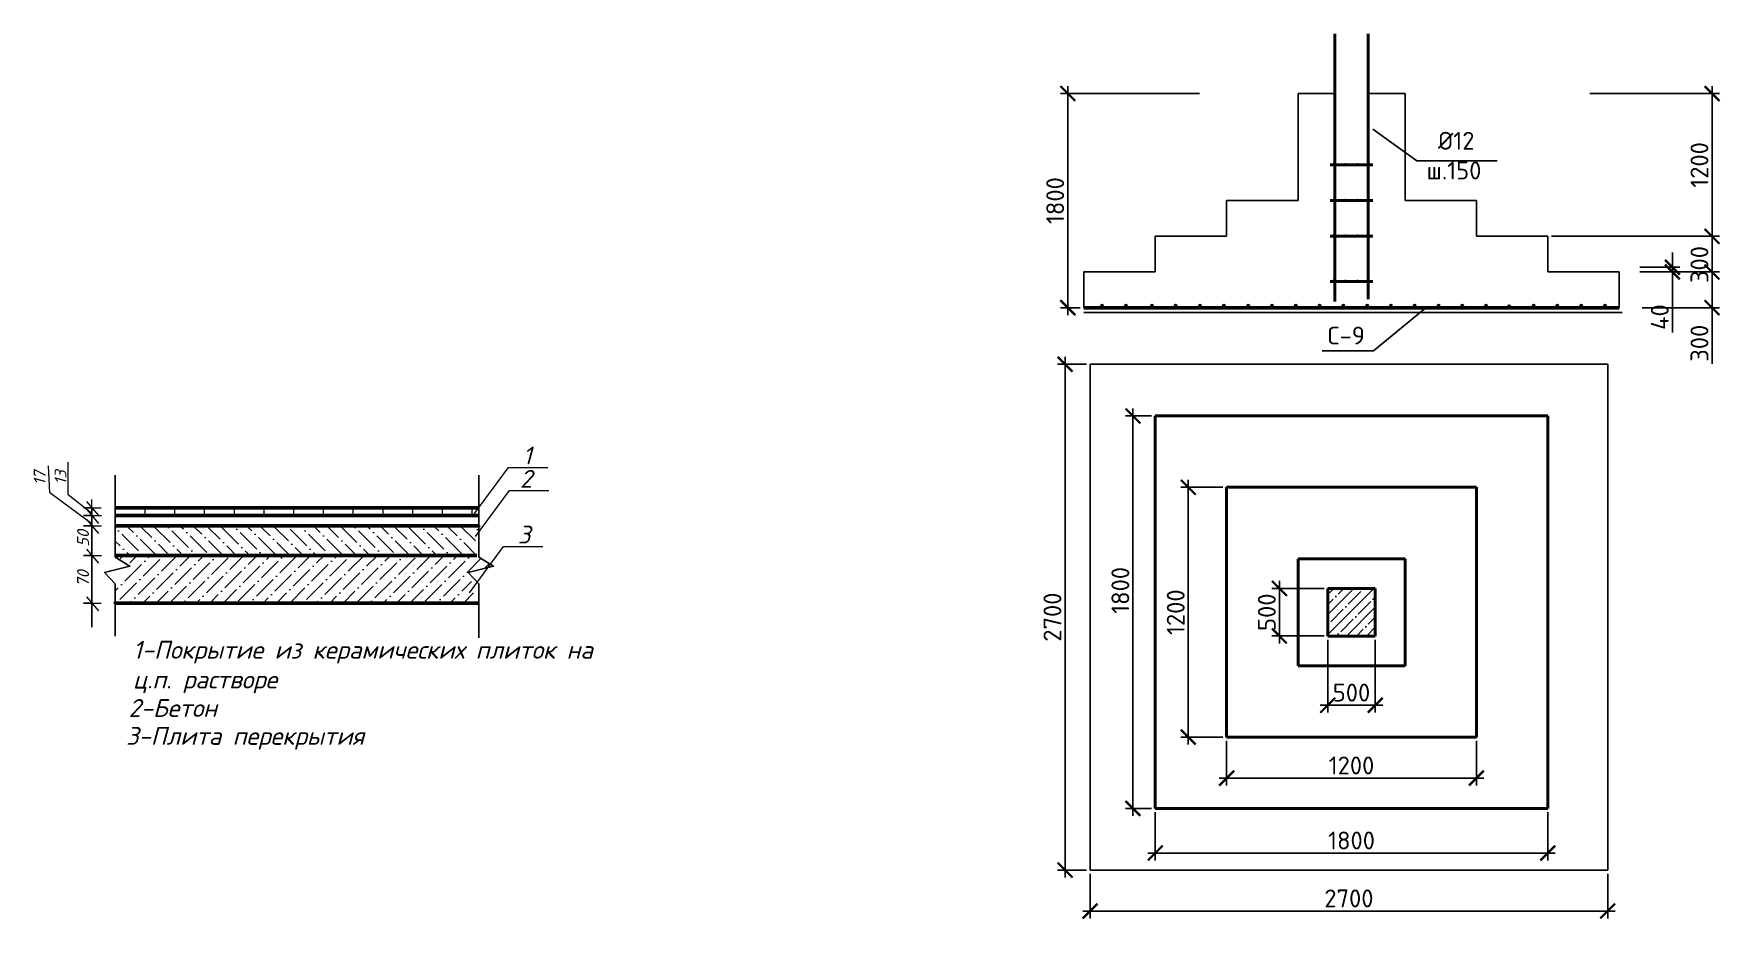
# Paper-space layout 'Лист1' of a CAD drawing. Header units: millimetres. Extents: x 30 to 586, y 98 to 559.
# Drawn here: x 87.4 to 371, y 98 to 246.9 of the extents above; entities that cross this region are included whole.
import ezdxf

# ---------------------------------------------------------------- set-up
doc = ezdxf.new("R2010")
doc.units = ezdxf.units.MM
doc.header["$LTSCALE"] = 0.5
for name, color, linetype in [('размеры', 7, 'Continuous'), ('тонкие', 7, 'Continuous'), ('Тонкий', 7, 'Continuous')]:
    doc.layers.add(name, color=color, linetype=linetype)
for name, color, linetype, lineweight in [('ТОЛСТЫЕ', 1, 'Continuous', 50), ('Толстый', 7, 'Continuous', 40), ('ТОНКИЕе', 7, 'Continuous', 25)]:
    doc.layers.add(name, color=color, linetype=linetype, lineweight=lineweight)
doc.styles.add('Наклонный 5', font='isocpeur.ttf', dxfattribs={"oblique": 15, "height": 7})
doc.styles.add('Наклонный3.5', font='isocpeur.ttf', dxfattribs={"height": 3})
doc.dimstyles.new('СТРОИТЕЛЬНЫЙ', dxfattribs={"dimtxt": 3, "dimasz": 2.5, "dimexe": 1.25, "dimexo": 0.625, "dimtad": 1, "dimdec": 0, "dimlfac": 100, "dimdsep": 46, "dimtxsty": 'Наклонный3.5', "dimblk1": 'ARCHTICK', "dimblk2": 'ARCHTICK', "dimsah": 1, "dimcen": 0, "dimdle": 1.25, "dimadec": 0, "dimazin": 0, "dimtfac": 0.75, "dimtdec": 0, "dimtmove": 0, "dimatfit": 3, "dimldrblk": 'ARCHTICK', "dimfxl": 1, "dimtolj": 1, "dimtzin": 0, "dimarcsym": 1})

# ---------------------------------------------------------------- blocks, each defined once
blk = doc.blocks.new('_ArchTick')
at = {"color": 0, "linetype": 'ByBlock', "const_width": 0.15}
blk.add_lwpolyline([(-0.5, -0.5), (0.5, 0.5)], dxfattribs=at)
blk = doc.blocks.new('*D620')
at = {"layer": 'Defpoints', "color": 0, "transparency": 16777216}
for p in [(304.99, 145.67), (312.99, 145.67), (312.99, 134.03)]:
    blk.add_point(p, dxfattribs=at)
at = {"layer": 'тонкие', "color": 0, "lineweight": -2, "transparency": 16777216}
for p, q in [((304.99, 145.04), (304.99, 132.78)), ((312.99, 145.04), (312.99, 132.78)), ((303.74, 134.03), (314.24, 134.03))]:
    blk.add_line(p, q, dxfattribs=at)
at = {"layer": 'тонкие', "color": 0, "lineweight": -2, "transparency": 16777216, "xscale": 2.5, "yscale": 2.5, "zscale": 2.5, "rotation": 180}
blk.add_blockref('_ArchTick', (304.99, 134.03), dxfattribs=at)
at = {"layer": 'тонкие', "color": 0, "lineweight": -2, "transparency": 16777216, "xscale": 2.5, "yscale": 2.5, "zscale": 2.5}
blk.add_blockref('_ArchTick', (312.99, 134.03), dxfattribs=at)
at = {"layer": 'тонкие', "color": 0, "transparency": 16777216, "insert": (308.99, 136.15), "char_height": 3, "attachment_point": 5, "style": 'Наклонный3.5'}
blk.add_mtext('\\A1;500', dxfattribs=at)
blk = doc.blocks.new('*D621')
at = {"layer": 'Defpoints', "color": 0, "transparency": 16777216}
for p in [(304.99, 153.67), (296.86, 145.67), (304.99, 145.67)]:
    blk.add_point(p, dxfattribs=at)
at = {"layer": 'тонкие', "color": 0, "lineweight": -2, "transparency": 16777216}
for p, q in [((304.36, 153.67), (295.61, 153.67)), ((296.86, 154.92), (296.86, 144.42)), ((304.36, 145.67), (295.61, 145.67))]:
    blk.add_line(p, q, dxfattribs=at)
at = {"layer": 'тонкие', "color": 0, "lineweight": -2, "transparency": 16777216, "xscale": 2.5, "yscale": 2.5, "zscale": 2.5}
for p, rotation in [((296.86, 153.67), 90), ((296.86, 145.67), 270)]:
    blk.add_blockref('_ArchTick', p, dxfattribs=dict(at, rotation=rotation))
at = {"layer": 'тонкие', "color": 0, "transparency": 16777216, "insert": (294.74, 149.67), "char_height": 3, "attachment_point": 5, "rotation": 90, "style": 'Наклонный3.5'}
blk.add_mtext('\\A1;500', dxfattribs=at)
blk = doc.blocks.new('*D622')
at = {"layer": 'Defpoints', "color": 0, "transparency": 16777216}
for p in [(272.23, 182.67), (275.99, 182.67), (275.99, 116.67)]:
    blk.add_point(p, dxfattribs=at)
at = {"layer": 'тонкие', "color": 0, "lineweight": -2, "transparency": 16777216}
for p, q in [((275.36, 182.67), (270.98, 182.67)), ((272.23, 115.42), (272.23, 183.92)), ((275.36, 116.67), (270.98, 116.67))]:
    blk.add_line(p, q, dxfattribs=at)
at = {"layer": 'тонкие', "color": 0, "lineweight": -2, "transparency": 16777216, "xscale": 2.5, "yscale": 2.5, "zscale": 2.5}
for p, rotation in [((272.23, 182.67), 90), ((272.23, 116.67), 270)]:
    blk.add_blockref('_ArchTick', p, dxfattribs=dict(at, rotation=rotation))
at = {"layer": 'тонкие', "color": 0, "transparency": 16777216, "insert": (270.11, 153.34), "char_height": 3, "attachment_point": 5, "rotation": 90, "style": 'Наклонный3.5'}
blk.add_mtext('\\A1;1800', dxfattribs=at)
blk = doc.blocks.new('*D623')
at = {"layer": 'Defpoints', "color": 0, "transparency": 16777216}
for p in [(356.84, 207.67), (356.84, 206.87), (362.96, 206.87)]:
    blk.add_point(p, dxfattribs=at)
at = {"layer": 'тонкие', "color": 0, "lineweight": -2, "transparency": 16777216}
for p, q in [((362.96, 207.67), (362.96, 210.17)), ((357.47, 207.67), (364.21, 207.67)), ((362.96, 207.67), (362.96, 206.87)), ((357.47, 206.87), (364.21, 206.87)), ((362.96, 206.87), (362.96, 196.72))]:
    blk.add_line(p, q, dxfattribs=at)
at = {"layer": 'тонкие', "color": 0, "lineweight": -2, "transparency": 16777216, "xscale": 2.5, "yscale": 2.5, "zscale": 2.5}
for p, rotation in [((362.96, 207.67), 270), ((362.96, 206.87), 90)]:
    blk.add_blockref('_ArchTick', p, dxfattribs=dict(at, rotation=rotation))
at = {"layer": 'тонкие', "color": 0, "transparency": 16777216, "insert": (360.83, 199.29), "char_height": 3, "attachment_point": 5, "rotation": 90, "style": 'Наклонный3.5'}
blk.add_mtext('\\A1;40', dxfattribs=at)
blk = doc.blocks.new('*D624')
at = {"layer": 'Defpoints', "color": 0, "transparency": 16777216}
for p in [(357.24, 212.87), (357.24, 206.87), (369.62, 206.87)]:
    blk.add_point(p, dxfattribs=at)
at = {"layer": 'тонкие', "color": 0, "lineweight": -2, "transparency": 16777216}
for p, q in [((357.87, 212.87), (370.87, 212.87)), ((369.62, 214.12), (369.62, 205.62)), ((357.87, 206.87), (370.87, 206.87))]:
    blk.add_line(p, q, dxfattribs=at)
at = {"layer": 'тонкие', "color": 0, "lineweight": -2, "transparency": 16777216, "xscale": 2.5, "yscale": 2.5, "zscale": 2.5}
for p, rotation in [((369.62, 212.87), 90), ((369.62, 206.87), 270)]:
    blk.add_blockref('_ArchTick', p, dxfattribs=dict(at, rotation=rotation))
at = {"layer": 'тонкие', "color": 0, "transparency": 16777216, "insert": (367.5, 208.12), "char_height": 3, "attachment_point": 5, "rotation": 90, "style": 'Наклонный3.5'}
blk.add_mtext('\\A1;300', dxfattribs=at)
blk = doc.blocks.new('*D625')
at = {"layer": 'Defpoints', "color": 0, "transparency": 16777216}
for p in [(348.42, 236.87), (341.99, 212.87), (369.62, 212.87)]:
    blk.add_point(p, dxfattribs=at)
at = {"layer": 'тонкие', "color": 0, "lineweight": -2, "transparency": 16777216}
for p, q in [((349.05, 236.87), (370.87, 236.87)), ((369.62, 238.12), (369.62, 211.62)), ((342.61, 212.87), (370.87, 212.87))]:
    blk.add_line(p, q, dxfattribs=at)
at = {"layer": 'тонкие', "color": 0, "lineweight": -2, "transparency": 16777216, "xscale": 2.5, "yscale": 2.5, "zscale": 2.5}
for p, rotation in [((369.62, 236.87), 90), ((369.62, 212.87), 270)]:
    blk.add_blockref('_ArchTick', p, dxfattribs=dict(at, rotation=rotation))
at = {"layer": 'тонкие', "color": 0, "transparency": 16777216, "insert": (367.5, 224.87), "char_height": 3, "attachment_point": 5, "rotation": 90, "style": 'Наклонный3.5'}
blk.add_mtext('\\A1;1200', dxfattribs=at)
blk = doc.blocks.new('*D626')
at = {"layer": 'Defpoints', "color": 0, "transparency": 16777216}
for p in [(284.05, 236.87), (261.28, 200.87), (263.99, 200.87)]:
    blk.add_point(p, dxfattribs=at)
at = {"layer": 'тонкие', "color": 0, "lineweight": -2, "transparency": 16777216}
for p, q in [((283.42, 236.87), (260.03, 236.87)), ((261.28, 238.12), (261.28, 199.62)), ((263.36, 200.87), (260.03, 200.87))]:
    blk.add_line(p, q, dxfattribs=at)
at = {"layer": 'тонкие', "color": 0, "lineweight": -2, "transparency": 16777216, "xscale": 2.5, "yscale": 2.5, "zscale": 2.5}
for p, rotation in [((261.28, 236.87), 90), ((261.28, 200.87), 270)]:
    blk.add_blockref('_ArchTick', p, dxfattribs=dict(at, rotation=rotation))
at = {"layer": 'тонкие', "color": 0, "transparency": 16777216, "insert": (259.15, 218.87), "char_height": 3, "attachment_point": 5, "rotation": 90, "style": 'Наклонный3.5'}
blk.add_mtext('\\A1;1800', dxfattribs=at)
blk = doc.blocks.new('*D627')
at = {"layer": 'Defpoints', "color": 0, "transparency": 16777216}
for p in [(287.99, 128.67), (329.99, 128.67), (329.99, 121.77)]:
    blk.add_point(p, dxfattribs=at)
at = {"layer": 'Тонкий', "color": 0, "lineweight": -2, "transparency": 16777216}
for p, q in [((287.99, 128.04), (287.99, 120.52)), ((329.99, 128.04), (329.99, 120.52)), ((286.74, 121.77), (331.24, 121.77))]:
    blk.add_line(p, q, dxfattribs=at)
at = {"layer": 'Тонкий', "color": 0, "lineweight": -2, "transparency": 16777216, "xscale": 2.5, "yscale": 2.5, "zscale": 2.5, "rotation": 180}
blk.add_blockref('_ArchTick', (287.99, 121.77), dxfattribs=at)
at = {"layer": 'Тонкий', "color": 0, "lineweight": -2, "transparency": 16777216, "xscale": 2.5, "yscale": 2.5, "zscale": 2.5}
blk.add_blockref('_ArchTick', (329.99, 121.77), dxfattribs=at)
at = {"layer": 'Тонкий', "color": 0, "transparency": 16777216, "insert": (308.99, 123.9), "char_height": 3, "attachment_point": 5, "style": 'Наклонный3.5'}
blk.add_mtext('\\A1;1200', dxfattribs=at)
blk = doc.blocks.new('*D628')
at = {"layer": 'Defpoints', "color": 0, "transparency": 16777216}
for p in [(287.99, 170.67), (281.54, 128.67), (287.99, 128.67)]:
    blk.add_point(p, dxfattribs=at)
at = {"layer": 'Тонкий', "color": 0, "lineweight": -2, "transparency": 16777216}
for p, q in [((287.36, 170.67), (280.29, 170.67)), ((281.54, 171.92), (281.54, 127.42)), ((287.36, 128.67), (280.29, 128.67))]:
    blk.add_line(p, q, dxfattribs=at)
at = {"layer": 'Тонкий', "color": 0, "lineweight": -2, "transparency": 16777216, "xscale": 2.5, "yscale": 2.5, "zscale": 2.5}
for p, rotation in [((281.54, 170.67), 90), ((281.54, 128.67), 270)]:
    blk.add_blockref('_ArchTick', p, dxfattribs=dict(at, rotation=rotation))
at = {"layer": 'Тонкий', "color": 0, "transparency": 16777216, "insert": (279.42, 149.67), "char_height": 3, "attachment_point": 5, "rotation": 90, "style": 'Наклонный3.5'}
blk.add_mtext('\\A1;1200', dxfattribs=at)
blk = doc.blocks.new('*D629')
at = {"layer": 'Defpoints', "color": 0, "transparency": 16777216}
for p in [(357.24, 206.87), (357.24, 200.87), (369.62, 200.87)]:
    blk.add_point(p, dxfattribs=at)
at = {"layer": 'тонкие', "color": 0, "lineweight": -2, "transparency": 16777216}
for p, q in [((369.62, 208.12), (369.62, 200.87)), ((357.87, 206.87), (370.87, 206.87)), ((357.87, 200.87), (370.87, 200.87)), ((369.62, 200.87), (369.62, 191.42))]:
    blk.add_line(p, q, dxfattribs=at)
at = {"layer": 'тонкие', "color": 0, "lineweight": -2, "transparency": 16777216, "xscale": 2.5, "yscale": 2.5, "zscale": 2.5}
for p, rotation in [((369.62, 206.87), 90), ((369.62, 200.87), 270)]:
    blk.add_blockref('_ArchTick', p, dxfattribs=dict(at, rotation=rotation))
at = {"layer": 'тонкие', "color": 0, "transparency": 16777216, "insert": (367.5, 194.89), "char_height": 3, "attachment_point": 5, "rotation": 90, "style": 'Наклонный3.5'}
blk.add_mtext('\\A1;300', dxfattribs=at)
blk = doc.blocks.new('*D630')
at = {"layer": 'Defpoints', "color": 0, "transparency": 16777216}
for p in [(265.03, 191.37), (260.81, 106.31), (265.03, 106.31)]:
    blk.add_point(p, dxfattribs=at)
at = {"layer": 'размеры', "color": 0, "lineweight": -2, "transparency": 16777216}
for p, q in [((264.4, 191.37), (259.56, 191.37)), ((260.81, 192.62), (260.81, 105.06)), ((264.4, 106.31), (259.56, 106.31))]:
    blk.add_line(p, q, dxfattribs=at)
at = {"layer": 'размеры', "color": 0, "lineweight": -2, "transparency": 16777216, "xscale": 2.5, "yscale": 2.5, "zscale": 2.5}
for p, rotation in [((260.81, 191.37), 90), ((260.81, 106.31), 270)]:
    blk.add_blockref('_ArchTick', p, dxfattribs=dict(at, rotation=rotation))
at = {"layer": 'размеры', "color": 0, "transparency": 16777216, "insert": (258.69, 148.84), "char_height": 3, "attachment_point": 5, "rotation": 90, "style": 'Наклонный3.5'}
blk.add_mtext('\\A1;2700', dxfattribs=at)
blk = doc.blocks.new('*D631')
at = {"layer": 'Defpoints', "color": 0, "transparency": 16777216}
for p in [(275.99, 116.67), (341.99, 116.67), (341.99, 109.17)]:
    blk.add_point(p, dxfattribs=at)
at = {"layer": 'размеры', "color": 0, "lineweight": -2, "transparency": 16777216}
for p, q in [((275.99, 116.04), (275.99, 107.92)), ((341.99, 116.04), (341.99, 107.92)), ((274.74, 109.17), (343.24, 109.17))]:
    blk.add_line(p, q, dxfattribs=at)
at = {"layer": 'размеры', "color": 0, "lineweight": -2, "transparency": 16777216, "xscale": 2.5, "yscale": 2.5, "zscale": 2.5, "rotation": 180}
blk.add_blockref('_ArchTick', (275.99, 109.17), dxfattribs=at)
at = {"layer": 'размеры', "color": 0, "lineweight": -2, "transparency": 16777216, "xscale": 2.5, "yscale": 2.5, "zscale": 2.5}
blk.add_blockref('_ArchTick', (341.99, 109.17), dxfattribs=at)
at = {"layer": 'размеры', "color": 0, "transparency": 16777216, "insert": (308.99, 111.29), "char_height": 3, "attachment_point": 5, "style": 'Наклонный3.5'}
blk.add_mtext('\\A1;1800', dxfattribs=at)
blk = doc.blocks.new('*D632')
at = {"layer": 'Defpoints', "color": 0, "transparency": 16777216}
for p in [(265.03, 106.31), (352.07, 106.31), (352.07, 99.42)]:
    blk.add_point(p, dxfattribs=at)
at = {"layer": 'размеры', "color": 0, "lineweight": -2, "transparency": 16777216}
for p, q in [((265.03, 105.69), (265.03, 98.17)), ((352.07, 105.69), (352.07, 98.17)), ((263.78, 99.42), (353.32, 99.42))]:
    blk.add_line(p, q, dxfattribs=at)
at = {"layer": 'размеры', "color": 0, "lineweight": -2, "transparency": 16777216, "xscale": 2.5, "yscale": 2.5, "zscale": 2.5, "rotation": 180}
blk.add_blockref('_ArchTick', (265.03, 99.42), dxfattribs=at)
at = {"layer": 'размеры', "color": 0, "lineweight": -2, "transparency": 16777216, "xscale": 2.5, "yscale": 2.5, "zscale": 2.5}
blk.add_blockref('_ArchTick', (352.07, 99.42), dxfattribs=at)
at = {"layer": 'размеры', "color": 0, "transparency": 16777216, "insert": (308.55, 101.55), "char_height": 3, "attachment_point": 5, "style": 'Наклонный3.5'}
blk.add_mtext('\\A1;2700', dxfattribs=at)

psp = doc.layouts.new('Лист1')

# ---------------------------------------------------------------- hatches: boundary and pattern name
at = {"layer": 'тонкие', "true_color": 0x000000}
h = psp.add_hatch(color=18, dxfattribs=at)
h.dxf.hatch_style = 1
h.paths.add_polyline_path([(306.087, 224.969, 1), (305.887, 224.969, 1)])
h.paths.add_polyline_path([(307.887, 224.969, 1), (308.087, 224.969, 1)])
h.paths.add_polyline_path([(310.087, 224.969, 1), (309.887, 224.969, 1)])
h.paths.add_polyline_path([(312.087, 224.969, 1), (311.887, 224.969, 1)])
h = psp.add_hatch(color=18, dxfattribs=at)
h.dxf.hatch_style = 1
h.paths.add_polyline_path([(306.087, 218.969, 1), (305.887, 218.969, 1)])
h.paths.add_polyline_path([(307.887, 218.969, 1), (308.087, 218.969, 1)])
h.paths.add_polyline_path([(310.087, 218.969, 1), (309.887, 218.969, 1)])
h.paths.add_polyline_path([(312.087, 218.969, 1), (311.887, 218.969, 1)])
h = psp.add_hatch(color=18, dxfattribs=at)
h.dxf.hatch_style = 1
h.paths.add_polyline_path([(306.087, 212.969, 1), (305.887, 212.969, 1)])
h.paths.add_polyline_path([(307.887, 212.969, 1), (308.087, 212.969, 1)])
h.paths.add_polyline_path([(310.087, 212.969, 1), (309.887, 212.969, 1)])
h.paths.add_polyline_path([(312.087, 212.969, 1), (311.887, 212.969, 1)])
h = psp.add_hatch(color=18, dxfattribs=at)
h.dxf.hatch_style = 1
h.paths.add_polyline_path([(306.087, 205.387, 1), (305.887, 205.387, 1)])
h.paths.add_polyline_path([(307.887, 205.387, 1), (308.087, 205.387, 1)])
h.paths.add_polyline_path([(310.087, 205.387, 1), (309.887, 205.387, 1)])
h.paths.add_polyline_path([(312.087, 205.387, 1), (311.887, 205.387, 1)])
for points in [[(266.847, 201.181, 1), (267.247, 201.181, 1)], [(270.847, 201.181, 1), (271.247, 201.181, 1)], [(275.209, 201.181, 1), (275.609, 201.181, 1)], [(279.209, 201.181, 1), (279.609, 201.181, 1)], [(283.315, 201.181, 1), (283.715, 201.181, 1)], [(287.315, 201.181, 1), (287.715, 201.181, 1)], [(291.421, 201.181, 1), (291.821, 201.181, 1)], [(295.421, 201.181, 1), (295.821, 201.181, 1)], [(299.421, 201.181, 1), (299.821, 201.181, 1)], [(303.421, 201.181, 1), (303.821, 201.181, 1)], [(307.421, 201.181, 1), (307.821, 201.181, 1)], [(311.421, 201.181, 1), (311.821, 201.181, 1)], [(315.421, 201.181, 1), (315.821, 201.181, 1)], [(319.421, 201.181, 1), (319.821, 201.181, 1)], [(323.421, 201.181, 1), (323.821, 201.181, 1)], [(327.421, 201.181, 1), (327.821, 201.181, 1)], [(331.421, 201.181, 1), (331.821, 201.181, 1)], [(335.3, 201.069, 1), (335.7, 201.069, 1)], [(339.421, 201.181, 1), (339.821, 201.181, 1)], [(343.421, 201.181, 1), (343.821, 201.181, 1)], [(347.421, 201.181, 1), (347.821, 201.181, 1)], [(351.421, 201.181, 1), (351.821, 201.181, 1)]]:
    psp.add_hatch(color=18, dxfattribs=at).paths.add_polyline_path(points)
at = {"layer": 'тонкие', "lineweight": 5, "transparency": 33554687}
h = psp.add_hatch(dxfattribs=at)
h.set_pattern_fill('ANSI36', scale=0.5, angle=90)
h.paths.add_polyline_path([(101.052, 163.078), (101.052, 159.212), (101.052, 158.944), (161.884, 159.212), (162.025, 159.212), (162.225, 160.696), (162.077, 160.783), (162.077, 163.984), (100.905, 163.984)])
h = psp.add_hatch(dxfattribs=at)
h.set_pattern_fill('ANSI36', scale=0.5)
h.set_pattern_definition([(45, (129796.9202, -41222.4987), (0.841899011, 3.086963042), [3.96875, -0.79375, 0, -0.79375])])
h.paths.add_polyline_path([(160.438, 156.359), (164.713, 157.403), (161.884, 159.212), (101.052, 159.212), (101.052, 159.295), (103.541, 157.403), (101.052, 154.414), (101.052, 151.212), (162.225, 151.212)])
at = {"layer": 'тонкие', "true_color": 0x000000}
h = psp.add_hatch(dxfattribs=at)
h.set_pattern_fill('ANSI35', color=18, scale=0.375, style=0)
h.set_pattern_definition([(45, (1814.5838, -2028.658), (-1.683798, 1.683798), []), (45, (1816.2676, -2028.658), (-1.683798, 1.683798), [2.9765625, -0.5953125, 0, -0.5953125])])
h.paths.add_polyline_path([(308.987, 153.667), (304.987, 153.667), (304.987, 145.667), (308.987, 145.667)])
h.paths.add_polyline_path([(312.987, 153.667), (308.987, 153.667), (308.987, 145.667), (312.987, 145.667)])

# ---------------------------------------------------------------- linework, layer by layer
at = {"layer": 'ТОЛСТЫЕ', "color": 18, "true_color": 0x000000}
psp.add_line((263.987, 200.869), (353.987, 200.869), dxfattribs=at)
at = {"layer": 'Толстый', "color": 18, "true_color": 0x000000}
for p, q in [((306.187, 201.929), (306.187, 246.927)), ((311.787, 246.927), (311.787, 202.316)), ((305.387, 224.869), (312.587, 224.869)), ((305.387, 218.869), (312.587, 218.869)), ((305.387, 212.869), (312.587, 212.869)), ((305.387, 205.287), (312.587, 205.287)), ((275.987, 182.667), (341.987, 182.667)), ((275.987, 116.667), (275.987, 182.667)), ((341.987, 182.667), (341.987, 116.667)), ((287.987, 170.667), (287.987, 128.667)), ((329.987, 170.667), (287.987, 170.667)), ((329.987, 170.667), (329.987, 128.667)), ((299.987, 158.667), (317.987, 158.667)), ((299.987, 140.667), (299.987, 158.667)), ((317.987, 158.667), (317.987, 140.667)), ((304.987, 153.667), (312.987, 153.667)), ((304.987, 145.667), (304.987, 153.667)), ((312.987, 153.667), (312.987, 145.667)), ((312.987, 145.667), (304.987, 145.667)), ((317.987, 140.667), (299.987, 140.667)), ((329.987, 128.667), (287.987, 128.667)), ((341.987, 116.667), (275.987, 116.667))]:
    psp.add_line(p, q, dxfattribs=at)
at = {"layer": 'тонкие', "color": 18, "true_color": 0x000000}
for p, q in [((299.987, 218.869), (299.987, 236.869)), ((317.987, 236.869), (317.987, 218.869)), ((319.991, 225.545), (312.587, 230.869)), ((333.48, 225.545), (319.991, 225.545)), ((287.987, 212.869), (287.987, 218.869)), ((287.987, 218.869), (299.987, 218.869)), ((317.987, 218.869), (329.987, 218.869)), ((329.987, 218.869), (329.987, 212.869)), ((275.987, 206.869), (275.987, 212.869)), ((275.987, 212.869), (287.987, 212.869)), ((329.987, 212.869), (341.987, 212.869)), ((341.987, 212.869), (341.987, 206.869)), ((263.987, 200.869), (263.987, 206.869)), ((263.987, 206.869), (275.987, 206.869)), ((341.987, 206.869), (353.987, 206.869)), ((353.987, 206.869), (353.987, 200.869)), ((354.5, 200.069), (263.987, 200.069)), ((312.688, 193.623), (321.5, 200.869)), ((304.034, 193.623), (312.688, 193.623))]:
    psp.add_line(p, q, dxfattribs=at)
for centre, radius in [((305.987, 224.969), 0.1), ((307.987, 224.969), 0.1), ((309.987, 224.969), 0.1), ((311.987, 224.969), 0.1), ((305.987, 218.969), 0.1), ((307.987, 218.969), 0.1), ((309.987, 218.969), 0.1), ((311.987, 218.969), 0.1), ((305.987, 212.969), 0.1), ((307.987, 212.969), 0.1), ((309.987, 212.969), 0.1), ((311.987, 212.969), 0.1), ((305.987, 205.387), 0.1), ((307.987, 205.387), 0.1), ((309.987, 205.387), 0.1), ((311.987, 205.387), 0.1), ((267.047, 201.181), 0.2), ((271.047, 201.181), 0.2), ((275.409, 201.181), 0.2), ((279.409, 201.181), 0.2), ((283.515, 201.181), 0.2), ((287.515, 201.181), 0.2), ((291.621, 201.181), 0.2), ((295.621, 201.181), 0.2), ((299.621, 201.181), 0.2), ((303.621, 201.181), 0.2), ((307.621, 201.181), 0.2), ((311.621, 201.181), 0.2), ((315.621, 201.181), 0.2), ((319.621, 201.181), 0.2), ((323.621, 201.181), 0.2), ((327.621, 201.181), 0.2), ((331.621, 201.181), 0.2), ((335.5, 201.069), 0.2), ((339.621, 201.181), 0.2), ((343.621, 201.181), 0.2), ((347.621, 201.181), 0.2), ((351.621, 201.181), 0.2)]:
    psp.add_circle(centre, radius, dxfattribs=at)
at = {"layer": 'ТОНКИЕе', "color": 0}
for points in [[(299.987, 236.869), (306.187, 236.869)], [(311.787, 236.869), (317.987, 236.869)], [(101.052, 172.712), (101.052, 170.133), (101.052, 158.944), (103.541, 157.403), (99.266, 156.359), (101.052, 154.414), (101.052, 145.624)], [(162.225, 172.712), (162.225, 170.758), (162.225, 158.944), (164.713, 157.403), (160.438, 156.359), (162.225, 154.414), (162.225, 145.374)], [(101.052, 167.212), (101.052, 158.944)], [(101.052, 154.414), (101.052, 147.212)]]:
    psp.add_lwpolyline(points, dxfattribs=at)
psp.add_lwpolyline([(265.025, 191.372), (352.071, 191.372), (352.071, 106.311), (265.025, 106.311)], close=True, dxfattribs=at)
at = {"layer": 'ТОНКИЕе', "color": 0, "lineweight": 5}
for points in [[(97.143, 164.531), (90.061, 169.725), (89.825, 174.305)], [(97.143, 166.272), (93.136, 169.406), (93.136, 174.875)], [(161.505, 166.244), (167.219, 174.009), (173.843, 174.009)], [(96.239, 168.278), (98.257, 165.912)], [(97.143, 167.212), (97.143, 148.712), (97.143, 147.126), (97.143, 168.597)], [(161.669, 162.385), (167.384, 170.15), (174.008, 170.15)], [(97.143, 167.212), (95.742, 167.212), (98.732, 167.212)], [(97.146, 165.908), (95.745, 165.908), (98.734, 165.908)], [(96.239, 165.268), (98.257, 162.902)], [(96.242, 166.974), (98.26, 164.608)], [(96.242, 165.274), (98.26, 162.908)], [(101.052, 167.212), (106.052, 167.212), (106.052, 165.912)], [(106.052, 167.212), (111.052, 167.212), (111.052, 165.912)], [(111.052, 167.212), (116.052, 167.212), (116.052, 165.912)], [(116.052, 167.212), (121.052, 167.212), (121.052, 165.912)], [(121.052, 167.212), (126.052, 167.212), (126.052, 165.912)], [(126.052, 167.212), (131.052, 167.212), (131.052, 165.912)], [(131.052, 167.212), (136.052, 167.212), (136.052, 165.912)], [(136.052, 167.212), (141.052, 167.212), (141.052, 165.912)], [(141.052, 167.212), (146.052, 167.212), (146.052, 165.912)], [(146.052, 167.212), (151.052, 167.212), (151.052, 165.912)], [(151.052, 167.212), (156.052, 167.212), (156.052, 165.912)], [(156.052, 167.212), (161.052, 167.212), (161.052, 165.912)], [(97.143, 164.202), (95.742, 164.202), (98.732, 164.202)], [(97.146, 164.208), (95.745, 164.208), (98.734, 164.208)], [(97.143, 164.208), (96.761, 164.208), (97.531, 164.208)], [(97.146, 159.197), (95.745, 159.197), (98.734, 159.197)], [(96.242, 160.263), (98.26, 157.896)], [(160.667, 152.928), (166.381, 160.693), (173.005, 160.693)], [(97.143, 151.206), (95.742, 151.206), (98.732, 151.206)], [(96.239, 152.273), (98.257, 149.906)]]:
    psp.add_lwpolyline(points, dxfattribs=at)
at = {"layer": 'ТОНКИЕе', "color": 0, "lineweight": 50}
for points in [[(101.052, 167.212), (162.225, 167.212)], [(101.052, 165.912), (162.225, 165.912)], [(162.225, 164.212), (101.052, 164.212)], [(101.052, 164.212), (162.225, 164.212), (162.225, 164.212)], [(161.884, 159.212), (101.052, 159.212)], [(101.052, 151.212), (101.052, 151.212), (162.225, 151.212)]]:
    psp.add_lwpolyline(points, dxfattribs=at)

# ---------------------------------------------------------------- texts
at = {"layer": 'тонкие', "color": 18, "true_color": 0x000000, "char_height": 3, "attachment_point": 1, "style": 'Наклонный3.5'}
for s, width, insert in [(' %%C12\\Pш.150', 12.42902, (321.607, 230.434)), ('С-9', 14.08714, (304.976, 197.681))]:
    psp.add_mtext_dynamic_manual_height_columns(s, width=width, gutter_width=17.5, heights=[0], dxfattribs=dict(at, insert=insert))
at = {"layer": 'ТОНКИЕе', "color": 0, "lineweight": 5, "char_height": 3, "attachment_point": 1, "style": 'Наклонный 5'}
for s, width, insert in [('1', 4.79198, (169.618, 177.53)), ('2', 4.79198, (169.129, 173.594)), ('3', 4.79198, (168.78, 164.214)), ('1-Покрытие из керамических плиток на ц.п. растворе', 77.4887, (104.056, 144.852)), ('2-Бетон', 77.4887, (103.325, 135.066)), ('3-Плита перекрытия', 77.4887, (102.889, 130.368))]:
    psp.add_mtext_dynamic_manual_height_columns(s, width=width, gutter_width=35, heights=[0], dxfattribs=dict(at, insert=insert))
at = {"layer": 'ТОНКИЕе', "color": 0, "lineweight": 5, "char_height": 2, "attachment_point": 1, "rotation": 90, "style": 'Наклонный 5'}
for s, width, insert in [('17', 0.9322, (87.363, 171.023)), ('13', 2, (90.88, 171.108)), ('50', 0.9322, (94.652, 160.672)), ('70', 0.9322, (94.652, 153.942))]:
    psp.add_mtext_dynamic_manual_height_columns(s, width=width, gutter_width=35, heights=[0], dxfattribs=dict(at, insert=insert))

# ---------------------------------------------------------------- dimensions: what is measured, and where the dimension line sits
at = {"layer": 'размеры', "color": 0}
dim = psp.add_linear_dim(base=(260.811, 106.311), p1=(265.025, 191.372), p2=(265.025, 106.311), angle=90, text='2700', dimstyle='СТРОИТЕЛЬНЫЙ', dxfattribs=at)
dim.commit()
dim.dimension.update_dxf_attribs({"geometry": '*D630', "text_midpoint": (258.686, 148.842)})
for base, p1, p2, text, picture, middle in [((341.987, 109.167), (275.987, 116.667), (341.987, 116.667), '1800', '*D631', (308.987, 111.292)), ((352.071, 99.425), (265.025, 106.311), (352.071, 106.311), '2700', '*D632', (308.548, 101.55))]:
    dim = psp.add_linear_dim(base=base, p1=p1, p2=p2, text=text, dimstyle='СТРОИТЕЛЬНЫЙ', dxfattribs=at)
    dim.commit()
    dim.dimension.update_dxf_attribs({"geometry": picture, "text_midpoint": middle})
at = {"layer": 'тонкие', "color": 18, "true_color": 0x000000}
for base, p1, p2, text, picture, middle in [((261.275, 200.869), (284.047, 236.869), (263.987, 200.869), '1800', '*D626', (259.15, 218.869)), ((369.621, 212.869), (348.423, 236.869), (341.987, 212.869), '1200', '*D625', (367.496, 224.869)), ((362.955, 206.869), (356.843, 207.669), (356.843, 206.869), '40', '*D623', (360.83, 199.294)), ((369.621, 200.869), (357.243, 206.869), (357.243, 200.869), '300', '*D629', (367.496, 194.894))]:
    dim = psp.add_linear_dim(base=base, p1=p1, p2=p2, angle=90, text=text, dimstyle='СТРОИТЕЛЬНЫЙ', dxfattribs=at)
    dim.commit()
    dim.dimension.update_dxf_attribs({"geometry": picture, "text_midpoint": middle})
for base, p1, p2, text, picture, middle in [((369.621, 206.869), (357.243, 212.869), (357.243, 206.869), '300', '*D624', (369.621, 208.119)), ((272.234, 182.667), (275.987, 116.667), (275.987, 182.667), '1800', '*D622', (272.234, 153.338)), ((296.862, 145.667), (304.987, 153.667), (304.987, 145.667), '500', '*D621', (296.862, 149.667))]:
    dim = psp.add_linear_dim(base=base, p1=p1, p2=p2, angle=90, text=text, dimstyle='СТРОИТЕЛЬНЫЙ', dxfattribs=at)
    dim.commit()
    dim.dimension.update_dxf_attribs({"geometry": picture, "text_midpoint": middle, "dimtype": 160})
dim = psp.add_linear_dim(base=(312.987, 134.028), p1=(304.987, 145.667), p2=(312.987, 145.667), text='500', dimstyle='СТРОИТЕЛЬНЫЙ', dxfattribs=at)
dim.commit()
dim.dimension.update_dxf_attribs({"geometry": '*D620', "text_midpoint": (308.987, 134.028), "dimtype": 160})
at = {"layer": 'Тонкий', "color": 18, "true_color": 0x000000}
dim = psp.add_linear_dim(base=(281.543, 128.667), p1=(287.987, 170.667), p2=(287.987, 128.667), angle=90, text='1200', dimstyle='СТРОИТЕЛЬНЫЙ', dxfattribs=at)
dim.commit()
dim.dimension.update_dxf_attribs({"geometry": '*D628', "text_midpoint": (281.543, 149.667), "dimtype": 160})
dim = psp.add_linear_dim(base=(329.987, 121.771), p1=(287.987, 128.667), p2=(329.987, 128.667), text='1200', dimstyle='СТРОИТЕЛЬНЫЙ', dxfattribs=at)
dim.commit()
dim.dimension.update_dxf_attribs({"geometry": '*D627', "text_midpoint": (308.987, 121.771), "dimtype": 160})

doc.saveas('drawing.dxf')
